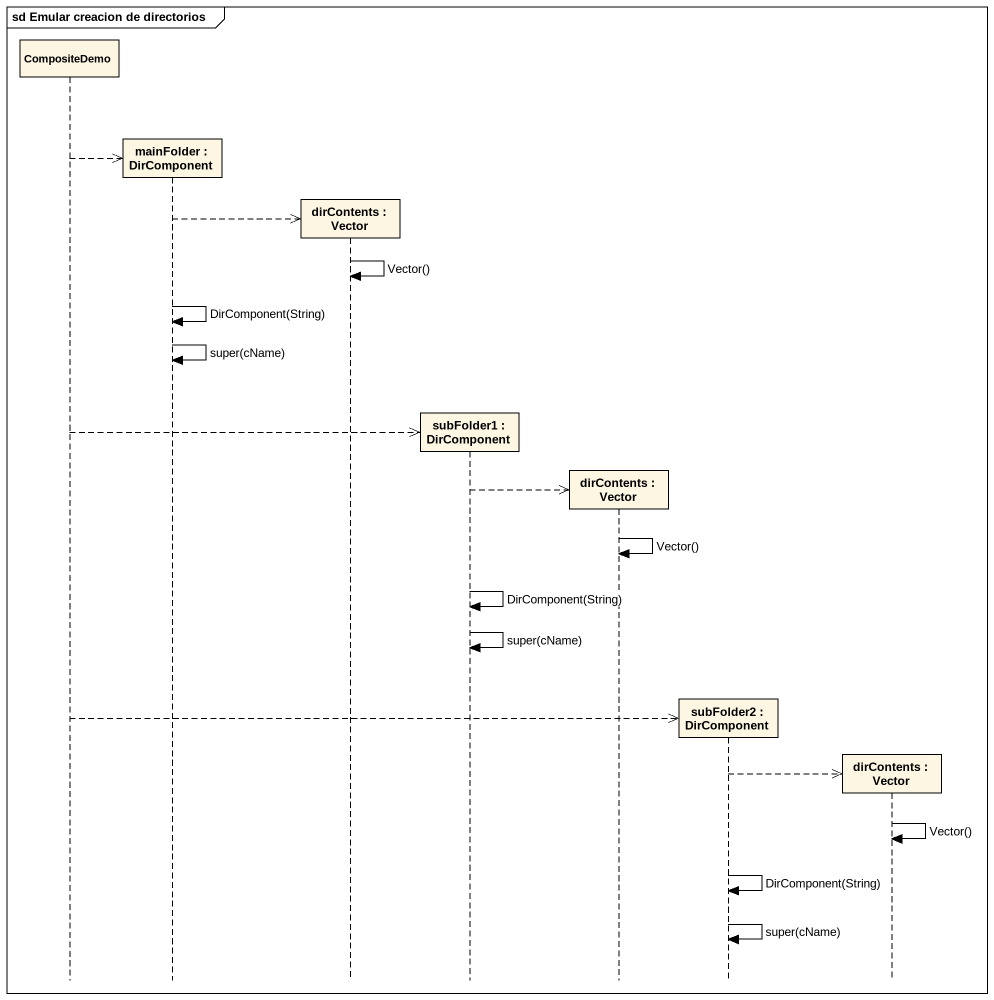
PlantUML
@startuml
mainframe sd Emular creacion de directorios
hide footbox
participant CompositeDemo
participant "mainFolder : DirComponent" as mainFolder
participant "dirContents : Vector" as dirContents
participant "subFolder1 : DirComponent" as subFolder1
participant "dirContents : Vector" as dirContents_2
participant "subFolder2 : DirComponent" as subFolder2
participant "dirContents : Vector" as dirContents_3

CompositeDemo -->> mainFolder **
mainFolder -->> dirContents **
dirContents -> dirContents : Vector()
mainFolder -> mainFolder : DirComponent(String)
mainFolder -> mainFolder : super(cName)
CompositeDemo -->> subFolder1 **
subFolder1 -->> dirContents_2 **
dirContents_2 -> dirContents_2 : Vector()
subFolder1 -> subFolder1 : DirComponent(String)
subFolder1 -> subFolder1 : super(cName)
CompositeDemo -->> subFolder2 **
subFolder2 -->> dirContents_3 **
dirContents_3 -> dirContents_3 : Vector()
subFolder2 -> subFolder2 : DirComponent(String)
subFolder2 -> subFolder2 : super(cName)
@enduml
